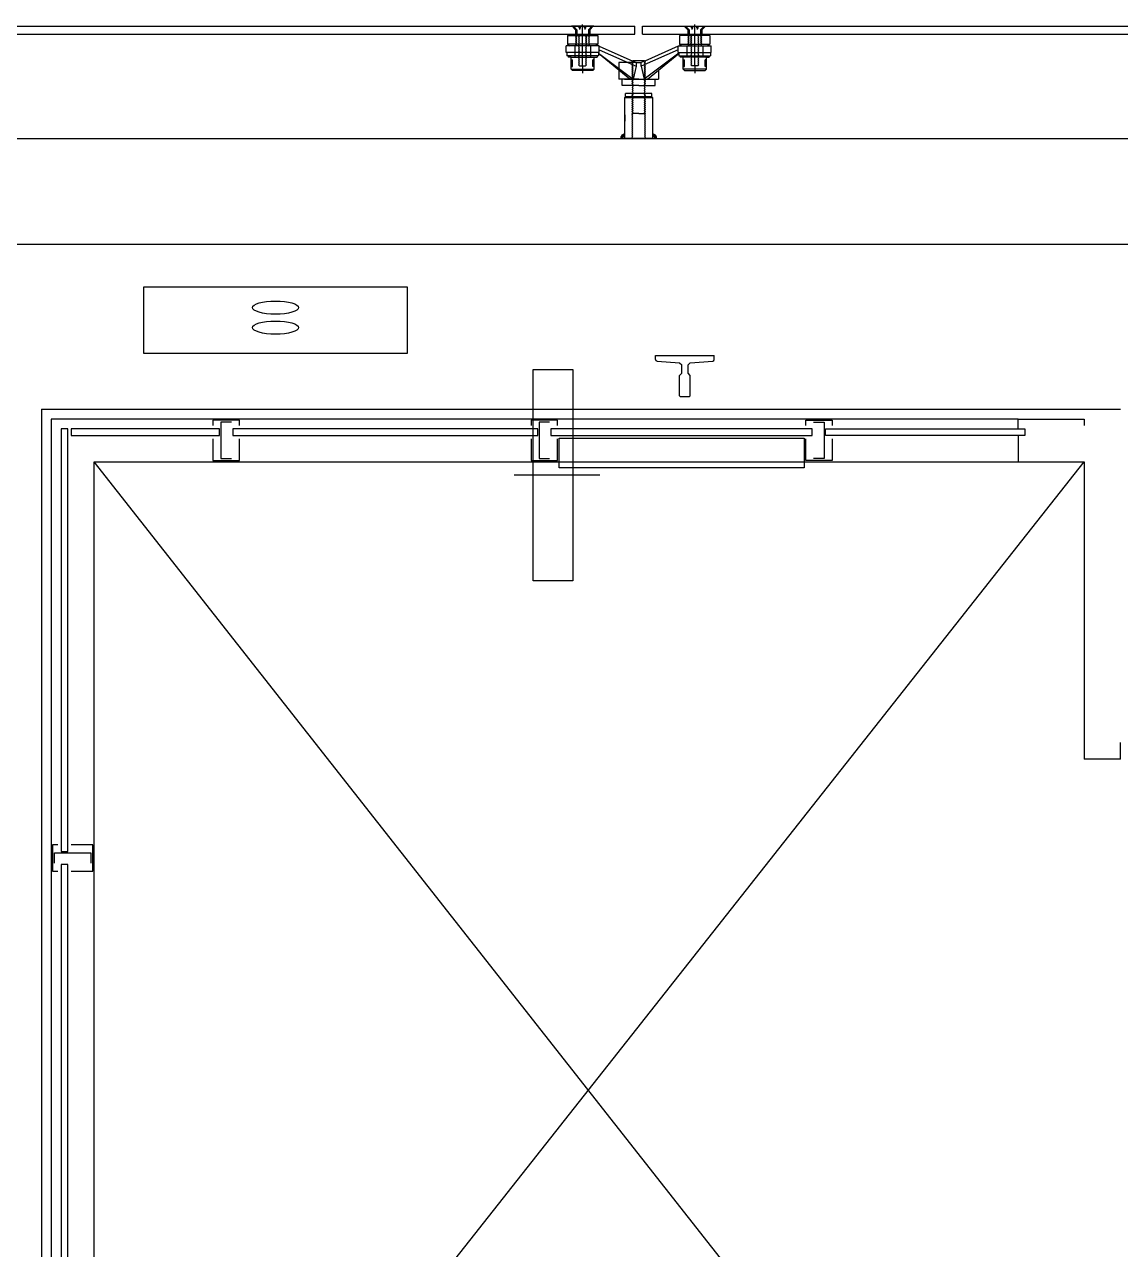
# Model space of a CAD drawing. Header units: millimetres. Extents: x -7616 to 421613, y 91067 to 341353.
# Drawn here: x 152521 to 154182, y 218365 to 220221 of the extents above; entities that cross this region are included whole.
import ezdxf

# ---------------------------------------------------------------- set-up
doc = ezdxf.new("R2010")
doc.units = ezdxf.units.MM
doc.header["$LTSCALE"] = 500
doc.header["$MEASUREMENT"] = 0
for name, pattern in [('CENTER', [65, 60, -2, 1, -2]), ('CENTER1', [8, 6, -1, 0, -1]), ('DASH_2', [34, 30, -1.5, 1, -1.5]), ('HIDDEN', [2, 1, -1])]:
    doc.linetypes.add(name, pattern=pattern)
doc.layers.add('e-plan', color=9, linetype='CONTINUOUS')

msp = doc.modelspace()

# ---------------------------------------------------------------- linework, layer by layer
at = {"layer": 'e-plan'}
for p, q in [((152030.9, 220218.2), (153445.9, 220218.2)), ((153445.9, 220206.2), (153445.9, 220218.2)), ((153457.9, 220218.2), (154896.9, 220218.2)), ((153457.9, 220206.2), (153457.9, 220218.2)), ((152030.9, 220206.2), (153445.9, 220206.2)), ((153457.9, 220206.2), (154896.9, 220206.2)), ((152316.9, 220048.2), (154586.9, 220048.2)), ((153472.9, 220048.2), (153430.9, 220048.2)), ((152316.9, 219888.2), (154586.9, 219888.2)), ((153477.4, 219713.5), (153477.4, 219719.2)), ((153477.4, 219719.2), (153566.4, 219719.2)), ((153479.8, 219711), (153513.9, 219708.4)), ((153529.9, 219708.4), (153564.1, 219711)), ((153566.4, 219713.5), (153566.4, 219719.2)), ((153513.9, 219708.4), (153517.2, 219705.1)), ((153513.9, 219689.2), (153517.2, 219692.4)), ((153517.2, 219692.4), (153517.2, 219705.1)), ((153529.9, 219708.4), (153526.7, 219705.1)), ((153526.7, 219692.4), (153526.7, 219705.1)), ((153529.9, 219689.2), (153526.7, 219692.4)), ((153513.9, 219658.2), (153513.9, 219689.2)), ((153529.9, 219658.2), (153529.9, 219689.2)), ((153514.9, 219657.2), (153513.9, 219658.2)), ((153514.9, 219657.2), (153528.9, 219657.2)), ((153528.9, 219657.2), (153529.9, 219658.2)), ((154026.9, 219598.2), (154026.9, 219558.2)), ((152626.9, 217658.2), (152626.9, 219558.2)), ((152626.9, 219558.2), (154126.9, 219558.2)), ((154126.9, 219558.2), (154126.9, 219108.2)), ((154181.9, 219108), (154181.9, 219133)), ((154181.9, 219108.2), (154126.9, 219108.2))]:
    msp.add_line(p, q, dxfattribs=at)
at = {"layer": 'e-plan', "linetype": 'Continuous'}
for p, q in [((153383.8, 220218.2), (153350.1, 220218.2)), ((153356.2, 220212.9), (153350.9, 220218.2)), ((153356.2, 220212.9), (153356.2, 220206.2)), ((153358.2, 220212.9), (153358.2, 220206.2)), ((153363.6, 220215.2), (153362.2, 220215.2)), ((153371.6, 220215.2), (153370.2, 220215.2)), ((153375.7, 220212.9), (153375.7, 220206.2)), ((153377.7, 220212.9), (153382.9, 220218.2)), ((153377.7, 220212.9), (153377.7, 220206.2)), ((153520.1, 220218.2), (153553.8, 220218.2)), ((153526.2, 220212.9), (153520.9, 220218.2)), ((153526.2, 220212.9), (153526.2, 220206.2)), ((153528.2, 220212.9), (153528.2, 220206.2)), ((153532.2, 220215.2), (153533.6, 220215.2)), ((153540.2, 220215.2), (153541.6, 220215.2)), ((153545.7, 220212.9), (153545.7, 220206.2)), ((153547.7, 220212.9), (153552.9, 220218.2)), ((153547.7, 220212.9), (153547.7, 220206.2)), ((153343.9, 220204.2), (153343.9, 220191.2)), ((153343.9, 220204.2), (153356.9, 220204.2)), ((153345.4, 220204.2), (153345.4, 220206.2)), ((153357.2, 220204.2), (153361.1, 220204.2)), ((153361.4, 220204.2), (153372.4, 220204.2)), ((153372.7, 220204.2), (153376.7, 220204.2)), ((153377, 220204.2), (153388.4, 220204.2)), ((153388.4, 220204.2), (153388.4, 220206.2)), ((153388.4, 220204.2), (153389.9, 220204.2)), ((153389.9, 220204.2), (153389.9, 220191.2)), ((153515.4, 220204.2), (153513.9, 220204.2)), ((153513.9, 220204.2), (153513.9, 220191.2)), ((153515.4, 220204.2), (153515.4, 220206.2)), ((153526.9, 220204.2), (153515.4, 220204.2)), ((153531.1, 220204.2), (153527.2, 220204.2)), ((153542.4, 220204.2), (153531.4, 220204.2)), ((153546.7, 220204.2), (153542.7, 220204.2)), ((153559.9, 220204.2), (153547, 220204.2)), ((153558.4, 220204.2), (153558.4, 220206.2)), ((153559.9, 220204.2), (153559.9, 220191.2)), ((153357.9, 220188.2), (153341.9, 220188.2)), ((153341.9, 220178.2), (153341.9, 220188.2)), ((153391.9, 220178.2), (153341.9, 220178.2)), ((153342.9, 220178.2), (153342.9, 220173.2)), ((153358.2, 220191.2), (153343.9, 220191.2)), ((153389.9, 220191.2), (153358.2, 220191.2)), ((153371.4, 220188.2), (153358.2, 220188.2)), ((153375.7, 220188.2), (153371.7, 220188.2)), ((153391.9, 220188.2), (153376, 220188.2)), ((153390.9, 220178.2), (153390.9, 220173.2)), ((153390.9, 220177.1), (153443.7, 220138.2)), ((153438.6, 220138.2), (153390.9, 220177)), ((153391.9, 220178.2), (153391.9, 220188.2)), ((153391.9, 220187.9), (153442.9, 220165.4)), ((153391.9, 220182.5), (153448, 220157.7)), ((153511.9, 220182.5), (153455.9, 220157.7)), ((153512.9, 220177.1), (153460.2, 220138.2)), ((153511.9, 220187.9), (153461, 220165.4)), ((153465.2, 220138.2), (153512.9, 220177)), ((153511.9, 220188.2), (153527.9, 220188.2)), ((153511.9, 220178.2), (153511.9, 220188.2)), ((153511.9, 220178.2), (153561.9, 220178.2)), ((153512.9, 220178.2), (153512.9, 220173.2)), ((153513.9, 220191.2), (153545.7, 220191.2)), ((153528.2, 220188.2), (153532.1, 220188.2)), ((153532.4, 220188.2), (153545.7, 220188.2)), ((153545.7, 220191.2), (153559.9, 220191.2)), ((153546, 220188.2), (153561.9, 220188.2)), ((153560.9, 220178.2), (153560.9, 220173.2)), ((153561.9, 220178.2), (153561.9, 220188.2)), ((153390.9, 220173.2), (153342.9, 220173.2)), ((153344.9, 220173.2), (153344.9, 220171.2)), ((153349.4, 220153.2), (153349.4, 220171.2)), ((153351.4, 220157.2), (153351.4, 220167.2)), ((153382.4, 220157.2), (153382.4, 220167.2)), ((153384.4, 220153.2), (153384.4, 220171.2)), ((153388.9, 220173.2), (153388.9, 220171.2)), ((153448, 220163.2), (153421.9, 220163.2)), ((153421.9, 220163.2), (153421.9, 220138.2)), ((153443.1, 220165.3), (153448, 220163.2)), ((153460.6, 220165.8), (153443.2, 220165.8)), ((153448, 220157.7), (153443.7, 220138.2)), ((153448, 220163.2), (153455.9, 220163.2)), ((153448, 220163.2), (153448, 220157.7)), ((153460.8, 220165.3), (153455.9, 220163.2)), ((153455.9, 220157.7), (153455.9, 220163.2)), ((153455.9, 220157.7), (153460.2, 220138.2)), ((153512.9, 220173.2), (153560.9, 220173.2)), ((153514.9, 220173.2), (153514.9, 220171.2)), ((153519.4, 220153.2), (153519.4, 220171.2)), ((153521.4, 220157.2), (153521.4, 220167.2)), ((153552.4, 220157.2), (153552.4, 220167.2)), ((153554.4, 220153.2), (153554.4, 220171.2)), ((153558.9, 220173.2), (153558.9, 220171.2)), ((153351.4, 220151.2), (153349.4, 220153.2)), ((153382.4, 220151.2), (153351.4, 220151.2)), ((153384.4, 220153.2), (153382.4, 220151.2)), ((153451.9, 220138.2), (153421.9, 220138.2)), ((153430.4, 220138.2), (153451.9, 220138.2)), ((153451.9, 220138.2), (153481.9, 220138.2)), ((153451.9, 220138.2), (153473.4, 220138.2)), ((153481.9, 220151.7), (153481.9, 220138.2)), ((153519.4, 220153.2), (153521.4, 220151.2)), ((153521.4, 220151.2), (153552.4, 220151.2)), ((153552.4, 220151.2), (153554.4, 220153.2)), ((153441.6, 220128.2), (153426.9, 220128.2)), ((153451.9, 220128.2), (153441.9, 220128.2)), ((153451.9, 220128.2), (153461.9, 220128.2)), ((153462.2, 220128.2), (153476.9, 220128.2)), ((153431.9, 220111), (153430.9, 220110)), ((153430.9, 220048.2), (153430.9, 220110)), ((153430.9, 220110), (153472.9, 220110)), ((153431.9, 220111), (153431.9, 220116)), ((153441.8, 220116), (153431.9, 220116)), ((153471.9, 220111), (153431.9, 220111)), ((153461.8, 220116), (153442, 220116)), ((153471.9, 220116), (153462.1, 220116)), ((153471.9, 220111), (153471.9, 220116)), ((153472.9, 220110), (153471.9, 220111)), ((153472.9, 220110), (153472.9, 220048.2)), ((153430.9, 220084), (153430.9, 220074.1)), ((152546.9, 219638.2), (152546.9, 217578.2)), ((152546.9, 219638.2), (154181.9, 219638.2)), ((152561.9, 219623.2), (152561.9, 217593.2)), ((154026.9, 219623.2), (152561.9, 219623.2))]:
    msp.add_line(p, q, dxfattribs=at)
at = {"layer": 'e-plan', "linetype": 'CENTER1'}
for p, q in [((153352.9, 220218.2), (153358.2, 220212.9)), ((153361.9, 220215.5), (153361.9, 220218.2)), ((153362.9, 220213.2), (153362.9, 220218.2)), ((153363.9, 220215.5), (153363.9, 220218.2)), ((153366.9, 220158.2), (153366.9, 220220.8)), ((153369.9, 220215.5), (153369.9, 220218.2)), ((153370.9, 220213.2), (153370.9, 220218.2)), ((153371.9, 220215.5), (153371.9, 220218.2)), ((153380.9, 220218.2), (153375.7, 220212.9)), ((153522.9, 220218.2), (153528.2, 220212.9)), ((153531.9, 220215.5), (153531.9, 220218.2)), ((153532.9, 220213.2), (153532.9, 220218.2)), ((153533.9, 220215.5), (153533.9, 220218.2)), ((153536.9, 220158.2), (153536.9, 220220.8)), ((153539.9, 220215.5), (153539.9, 220218.2)), ((153540.9, 220213.2), (153540.9, 220218.2)), ((153541.9, 220215.5), (153541.9, 220218.2)), ((153550.9, 220218.2), (153545.7, 220212.9)), ((153356.4, 220201.7), (153357.9, 220203.2)), ((153357.9, 220200.2), (153356.4, 220201.7)), ((153356.4, 220198.7), (153357.9, 220200.2)), ((153357.9, 220197.2), (153356.4, 220198.7)), ((153356.4, 220195.7), (153357.9, 220197.2)), ((153357.9, 220194.2), (153356.4, 220195.7)), ((153356.4, 220192.7), (153357.9, 220194.2)), ((153357.9, 220191.2), (153356.4, 220192.7)), ((153356.7, 220204.7), (153358.2, 220206.2)), ((153358.2, 220203.2), (153356.7, 220204.7)), ((153356.7, 220201.7), (153358.2, 220203.2)), ((153358.2, 220200.2), (153356.7, 220201.7)), ((153356.7, 220198.7), (153358.2, 220200.2)), ((153358.2, 220197.2), (153356.7, 220198.7)), ((153356.7, 220195.7), (153358.2, 220197.2)), ((153358.2, 220194.2), (153356.7, 220195.7)), ((153356.7, 220192.7), (153358.2, 220194.2)), ((153358.2, 220191.2), (153356.7, 220192.7)), ((153357.9, 220203.2), (153356.9, 220204.2)), ((153360.6, 220201.7), (153362.1, 220203.2)), ((153362.1, 220200.2), (153360.6, 220201.7)), ((153360.6, 220198.7), (153362.1, 220200.2)), ((153362.1, 220197.2), (153360.6, 220198.7)), ((153360.6, 220195.7), (153362.1, 220197.2)), ((153362.1, 220194.2), (153360.6, 220195.7)), ((153360.6, 220192.7), (153362.1, 220194.2)), ((153362.1, 220191.2), (153360.6, 220192.7)), ((153360.9, 220201.7), (153362.4, 220203.2)), ((153362.4, 220200.2), (153360.9, 220201.7)), ((153360.9, 220198.7), (153362.4, 220200.2)), ((153362.4, 220197.2), (153360.9, 220198.7)), ((153360.9, 220195.7), (153362.4, 220197.2)), ((153362.4, 220194.2), (153360.9, 220195.7)), ((153360.9, 220192.7), (153362.4, 220194.2)), ((153362.4, 220191.2), (153360.9, 220192.7)), ((153362.1, 220203.2), (153361.1, 220204.2)), ((153362.4, 220203.2), (153361.4, 220204.2)), ((153371.4, 220203.2), (153372.4, 220204.2)), ((153372.9, 220201.7), (153371.4, 220203.2)), ((153371.4, 220200.2), (153372.9, 220201.7)), ((153372.9, 220198.7), (153371.4, 220200.2)), ((153371.4, 220197.2), (153372.9, 220198.7)), ((153372.9, 220195.7), (153371.4, 220197.2)), ((153371.4, 220194.2), (153372.9, 220195.7)), ((153372.9, 220192.7), (153371.4, 220194.2)), ((153371.4, 220191.2), (153372.9, 220192.7)), ((153371.7, 220203.2), (153372.7, 220204.2)), ((153373.2, 220201.7), (153371.7, 220203.2)), ((153371.7, 220200.2), (153373.2, 220201.7)), ((153373.2, 220198.7), (153371.7, 220200.2)), ((153371.7, 220197.2), (153373.2, 220198.7)), ((153373.2, 220195.7), (153371.7, 220197.2)), ((153371.7, 220194.2), (153373.2, 220195.7)), ((153373.2, 220192.7), (153371.7, 220194.2)), ((153371.7, 220191.2), (153373.2, 220192.7)), ((153377.2, 220204.7), (153375.7, 220206.2)), ((153375.7, 220203.2), (153377.2, 220204.7)), ((153377.2, 220201.7), (153375.7, 220203.2)), ((153375.7, 220200.2), (153377.2, 220201.7)), ((153377.2, 220198.7), (153375.7, 220200.2)), ((153375.7, 220197.2), (153377.2, 220198.7)), ((153377.2, 220195.7), (153375.7, 220197.2)), ((153375.7, 220194.2), (153377.2, 220195.7)), ((153377.2, 220192.7), (153375.7, 220194.2)), ((153375.7, 220191.2), (153377.2, 220192.7)), ((153376, 220203.2), (153377, 220204.2)), ((153377.5, 220201.7), (153376, 220203.2)), ((153376, 220200.2), (153377.5, 220201.7)), ((153377.5, 220198.7), (153376, 220200.2)), ((153376, 220197.2), (153377.5, 220198.7)), ((153377.5, 220195.7), (153376, 220197.2)), ((153376, 220194.2), (153377.5, 220195.7)), ((153377.5, 220192.7), (153376, 220194.2)), ((153376, 220191.2), (153377.5, 220192.7)), ((153526.4, 220201.7), (153527.9, 220203.2)), ((153527.9, 220200.2), (153526.4, 220201.7)), ((153526.4, 220198.7), (153527.9, 220200.2)), ((153527.9, 220197.2), (153526.4, 220198.7)), ((153526.4, 220195.7), (153527.9, 220197.2)), ((153527.9, 220194.2), (153526.4, 220195.7)), ((153526.4, 220192.7), (153527.9, 220194.2)), ((153527.9, 220191.2), (153526.4, 220192.7)), ((153526.7, 220204.7), (153528.2, 220206.2)), ((153528.2, 220203.2), (153526.7, 220204.7)), ((153526.7, 220201.7), (153528.2, 220203.2)), ((153528.2, 220200.2), (153526.7, 220201.7)), ((153526.7, 220198.7), (153528.2, 220200.2)), ((153528.2, 220197.2), (153526.7, 220198.7)), ((153526.7, 220195.7), (153528.2, 220197.2)), ((153528.2, 220194.2), (153526.7, 220195.7)), ((153526.7, 220192.7), (153528.2, 220194.2)), ((153528.2, 220191.2), (153526.7, 220192.7)), ((153527.9, 220203.2), (153526.9, 220204.2)), ((153530.6, 220201.7), (153532.1, 220203.2)), ((153532.1, 220200.2), (153530.6, 220201.7)), ((153530.6, 220198.7), (153532.1, 220200.2)), ((153532.1, 220197.2), (153530.6, 220198.7)), ((153530.6, 220195.7), (153532.1, 220197.2)), ((153532.1, 220194.2), (153530.6, 220195.7)), ((153530.6, 220192.7), (153532.1, 220194.2)), ((153532.1, 220191.2), (153530.6, 220192.7)), ((153530.9, 220201.7), (153532.4, 220203.2)), ((153532.4, 220200.2), (153530.9, 220201.7)), ((153530.9, 220198.7), (153532.4, 220200.2)), ((153532.4, 220197.2), (153530.9, 220198.7)), ((153530.9, 220195.7), (153532.4, 220197.2)), ((153532.4, 220194.2), (153530.9, 220195.7)), ((153530.9, 220192.7), (153532.4, 220194.2)), ((153532.4, 220191.2), (153530.9, 220192.7)), ((153532.1, 220203.2), (153531.1, 220204.2)), ((153532.4, 220203.2), (153531.4, 220204.2)), ((153541.4, 220203.2), (153542.4, 220204.2)), ((153542.9, 220201.7), (153541.4, 220203.2)), ((153541.4, 220200.2), (153542.9, 220201.7)), ((153542.9, 220198.7), (153541.4, 220200.2)), ((153541.4, 220197.2), (153542.9, 220198.7)), ((153542.9, 220195.7), (153541.4, 220197.2)), ((153541.4, 220194.2), (153542.9, 220195.7)), ((153542.9, 220192.7), (153541.4, 220194.2)), ((153541.4, 220191.2), (153542.9, 220192.7)), ((153541.7, 220203.2), (153542.7, 220204.2)), ((153543.2, 220201.7), (153541.7, 220203.2)), ((153541.7, 220200.2), (153543.2, 220201.7)), ((153543.2, 220198.7), (153541.7, 220200.2)), ((153541.7, 220197.2), (153543.2, 220198.7)), ((153543.2, 220195.7), (153541.7, 220197.2)), ((153541.7, 220194.2), (153543.2, 220195.7)), ((153543.2, 220192.7), (153541.7, 220194.2)), ((153541.7, 220191.2), (153543.2, 220192.7)), ((153547.2, 220204.7), (153545.7, 220206.2)), ((153545.7, 220203.2), (153547.2, 220204.7)), ((153547.2, 220201.7), (153545.7, 220203.2)), ((153545.7, 220200.2), (153547.2, 220201.7)), ((153547.2, 220198.7), (153545.7, 220200.2)), ((153545.7, 220197.2), (153547.2, 220198.7)), ((153547.2, 220195.7), (153545.7, 220197.2)), ((153545.7, 220194.2), (153547.2, 220195.7)), ((153547.2, 220192.7), (153545.7, 220194.2)), ((153545.7, 220191.2), (153547.2, 220192.7)), ((153546, 220203.2), (153547, 220204.2)), ((153547.5, 220201.7), (153546, 220203.2)), ((153546, 220200.2), (153547.5, 220201.7)), ((153547.5, 220198.7), (153546, 220200.2)), ((153546, 220197.2), (153547.5, 220198.7)), ((153547.5, 220195.7), (153546, 220197.2)), ((153546, 220194.2), (153547.5, 220195.7)), ((153547.5, 220192.7), (153546, 220194.2)), ((153546, 220191.2), (153547.5, 220192.7)), ((153343.9, 220191.2), (153346.9, 220188.2)), ((153356.4, 220189.7), (153357.9, 220191.2)), ((153357.9, 220188.2), (153356.4, 220189.7)), ((153356.7, 220189.7), (153358.2, 220191.2)), ((153358.2, 220188.2), (153356.7, 220189.7)), ((153360.6, 220189.7), (153362.1, 220191.2)), ((153362.1, 220188.2), (153360.6, 220189.7)), ((153360.9, 220189.7), (153362.4, 220191.2)), ((153362.4, 220188.2), (153360.9, 220189.7)), ((153360.9, 220186.7), (153362.4, 220188.2)), ((153362.4, 220185.2), (153360.9, 220186.7)), ((153360.9, 220183.7), (153362.4, 220185.2)), ((153362.4, 220182.2), (153360.9, 220183.7)), ((153360.9, 220180.7), (153362.4, 220182.2)), ((153362.4, 220179.2), (153360.9, 220180.7)), ((153360.9, 220177.7), (153362.4, 220179.2)), ((153362.4, 220176.2), (153360.9, 220177.7)), ((153360.9, 220174.7), (153362.4, 220176.2)), ((153362.4, 220173.2), (153360.9, 220174.7)), ((153372.9, 220189.7), (153371.4, 220191.2)), ((153371.4, 220188.2), (153372.9, 220189.7)), ((153372.9, 220186.7), (153371.4, 220188.2)), ((153371.4, 220185.2), (153372.9, 220186.7)), ((153372.9, 220183.7), (153371.4, 220185.2)), ((153371.4, 220182.2), (153372.9, 220183.7)), ((153372.9, 220180.7), (153371.4, 220182.2)), ((153371.4, 220179.2), (153372.9, 220180.7)), ((153372.9, 220177.7), (153371.4, 220179.2)), ((153371.4, 220176.2), (153372.9, 220177.7)), ((153372.9, 220174.7), (153371.4, 220176.2)), ((153371.4, 220173.2), (153372.9, 220174.7)), ((153373.2, 220189.7), (153371.7, 220191.2)), ((153371.7, 220188.2), (153373.2, 220189.7)), ((153377.2, 220189.7), (153375.7, 220191.2)), ((153375.7, 220188.2), (153377.2, 220189.7)), ((153377.5, 220189.7), (153376, 220191.2)), ((153376, 220188.2), (153377.5, 220189.7)), ((153389.9, 220191.2), (153386.9, 220188.2)), ((153513.9, 220191.2), (153516.9, 220188.2)), ((153526.4, 220189.7), (153527.9, 220191.2)), ((153527.9, 220188.2), (153526.4, 220189.7)), ((153526.7, 220189.7), (153528.2, 220191.2)), ((153528.2, 220188.2), (153526.7, 220189.7)), ((153530.6, 220189.7), (153532.1, 220191.2)), ((153532.1, 220188.2), (153530.6, 220189.7)), ((153530.9, 220189.7), (153532.4, 220191.2)), ((153532.4, 220188.2), (153530.9, 220189.7)), ((153530.9, 220186.7), (153532.4, 220188.2)), ((153532.4, 220185.2), (153530.9, 220186.7)), ((153530.9, 220183.7), (153532.4, 220185.2)), ((153532.4, 220182.2), (153530.9, 220183.7)), ((153530.9, 220180.7), (153532.4, 220182.2)), ((153532.4, 220179.2), (153530.9, 220180.7)), ((153530.9, 220177.7), (153532.4, 220179.2)), ((153532.4, 220176.2), (153530.9, 220177.7)), ((153530.9, 220174.7), (153532.4, 220176.2)), ((153532.4, 220173.2), (153530.9, 220174.7)), ((153542.9, 220189.7), (153541.4, 220191.2)), ((153541.4, 220188.2), (153542.9, 220189.7)), ((153542.9, 220186.7), (153541.4, 220188.2)), ((153541.4, 220185.2), (153542.9, 220186.7)), ((153542.9, 220183.7), (153541.4, 220185.2)), ((153541.4, 220182.2), (153542.9, 220183.7)), ((153542.9, 220180.7), (153541.4, 220182.2)), ((153541.4, 220179.2), (153542.9, 220180.7)), ((153542.9, 220177.7), (153541.4, 220179.2)), ((153541.4, 220176.2), (153542.9, 220177.7)), ((153542.9, 220174.7), (153541.4, 220176.2)), ((153541.4, 220173.2), (153542.9, 220174.7)), ((153543.2, 220189.7), (153541.7, 220191.2)), ((153541.7, 220188.2), (153543.2, 220189.7)), ((153547.2, 220189.7), (153545.7, 220191.2)), ((153545.7, 220188.2), (153547.2, 220189.7)), ((153547.5, 220189.7), (153546, 220191.2)), ((153546, 220188.2), (153547.5, 220189.7)), ((153559.9, 220191.2), (153556.9, 220188.2)), ((153349.4, 220171.2), (153344.9, 220171.2)), ((153349.4, 220171.2), (153387.1, 220171.2)), ((153349.4, 220167.2), (153351.4, 220167.2)), ((153349.4, 220157.2), (153351.4, 220157.2)), ((153360.9, 220171.7), (153362.4, 220173.2)), ((153362.4, 220170.2), (153360.9, 220171.7)), ((153360.9, 220168.7), (153362.4, 220170.2)), ((153362.4, 220167.2), (153360.9, 220168.7)), ((153360.9, 220165.7), (153362.4, 220167.2)), ((153362.4, 220164.2), (153360.9, 220165.7)), ((153360.9, 220162.7), (153362.4, 220164.2)), ((153362.4, 220161.2), (153360.9, 220162.7)), ((153360.9, 220159.7), (153362.4, 220161.2)), ((153362.4, 220158.2), (153360.9, 220159.7)), ((153362.4, 220158.2), (153371.4, 220158.2)), ((153366.9, 220158.2), (153366.9, 220147.1)), ((153372.9, 220171.7), (153371.4, 220173.2)), ((153371.4, 220170.2), (153372.9, 220171.7)), ((153372.9, 220168.7), (153371.4, 220170.2)), ((153371.4, 220167.2), (153372.9, 220168.7)), ((153372.9, 220165.7), (153371.4, 220167.2)), ((153371.4, 220164.2), (153372.9, 220165.7)), ((153372.9, 220162.7), (153371.4, 220164.2)), ((153371.4, 220161.2), (153372.9, 220162.7)), ((153372.9, 220159.7), (153371.4, 220161.2)), ((153371.4, 220158.2), (153372.9, 220159.7)), ((153384.4, 220167.2), (153382.4, 220167.2)), ((153384.4, 220157.2), (153382.4, 220157.2)), ((153387.1, 220171.2), (153388.9, 220171.2)), ((153441.6, 220164.2), (153442.9, 220165.4)), ((153443.1, 220162.7), (153441.6, 220164.2)), ((153441.6, 220161.2), (153443.1, 220162.7)), ((153443.1, 220159.7), (153441.6, 220161.2)), ((153441.6, 220158.2), (153443.1, 220159.7)), ((153443.1, 220156.7), (153441.6, 220158.2)), ((153441.6, 220155.2), (153443.1, 220156.7)), ((153443.1, 220153.7), (153441.6, 220155.2)), ((153441.9, 220164.2), (153443.4, 220165.7)), ((153443.4, 220162.7), (153441.9, 220164.2)), ((153441.9, 220161.2), (153443.4, 220162.7)), ((153443.4, 220159.7), (153441.9, 220161.2)), ((153441.9, 220158.2), (153443.4, 220159.7)), ((153443.4, 220156.7), (153441.9, 220158.2)), ((153441.9, 220155.2), (153443.4, 220156.7)), ((153443.4, 220153.7), (153441.9, 220155.2)), ((153443.4, 220165.7), (153443.2, 220165.8)), ((153460.4, 220165.7), (153460.6, 220165.8)), ((153461.9, 220164.2), (153460.4, 220165.7)), ((153460.4, 220162.7), (153461.9, 220164.2)), ((153461.9, 220161.2), (153460.4, 220162.7)), ((153460.4, 220159.7), (153461.9, 220161.2)), ((153461.9, 220158.2), (153460.4, 220159.7)), ((153460.4, 220156.7), (153461.9, 220158.2)), ((153461.9, 220155.2), (153460.4, 220156.7)), ((153460.4, 220153.7), (153461.9, 220155.2)), ((153460.7, 220162.7), (153462.2, 220164.2)), ((153462.2, 220161.2), (153460.7, 220162.7)), ((153460.7, 220159.7), (153462.2, 220161.2)), ((153462.2, 220158.2), (153460.7, 220159.7)), ((153460.7, 220156.7), (153462.2, 220158.2)), ((153462.2, 220155.2), (153460.7, 220156.7)), ((153460.7, 220153.7), (153462.2, 220155.2)), ((153462.2, 220164.2), (153461, 220165.4)), ((153516.8, 220171.2), (153514.9, 220171.2)), ((153554.4, 220171.2), (153516.8, 220171.2)), ((153519.4, 220167.2), (153521.4, 220167.2)), ((153519.4, 220157.2), (153521.4, 220157.2)), ((153530.9, 220171.7), (153532.4, 220173.2)), ((153532.4, 220170.2), (153530.9, 220171.7)), ((153530.9, 220168.7), (153532.4, 220170.2)), ((153532.4, 220167.2), (153530.9, 220168.7)), ((153530.9, 220165.7), (153532.4, 220167.2)), ((153532.4, 220164.2), (153530.9, 220165.7)), ((153530.9, 220162.7), (153532.4, 220164.2)), ((153532.4, 220161.2), (153530.9, 220162.7)), ((153530.9, 220159.7), (153532.4, 220161.2)), ((153532.4, 220158.2), (153530.9, 220159.7)), ((153541.4, 220158.2), (153532.4, 220158.2)), ((153536.9, 220158.2), (153536.9, 220147.1)), ((153542.9, 220171.7), (153541.4, 220173.2)), ((153541.4, 220170.2), (153542.9, 220171.7)), ((153542.9, 220168.7), (153541.4, 220170.2)), ((153541.4, 220167.2), (153542.9, 220168.7)), ((153542.9, 220165.7), (153541.4, 220167.2)), ((153541.4, 220164.2), (153542.9, 220165.7)), ((153542.9, 220162.7), (153541.4, 220164.2)), ((153541.4, 220161.2), (153542.9, 220162.7)), ((153542.9, 220159.7), (153541.4, 220161.2)), ((153541.4, 220158.2), (153542.9, 220159.7)), ((153554.4, 220167.2), (153552.4, 220167.2)), ((153554.4, 220157.2), (153552.4, 220157.2)), ((153554.4, 220171.2), (153558.9, 220171.2)), ((153349.4, 220153.2), (153384.4, 220153.2)), ((153441.6, 220152.2), (153443.1, 220153.7)), ((153443.1, 220150.7), (153441.6, 220152.2)), ((153441.6, 220149.2), (153443.1, 220150.7)), ((153443.1, 220147.7), (153441.6, 220149.2)), ((153441.6, 220146.2), (153443.1, 220147.7)), ((153443.1, 220144.7), (153441.6, 220146.2)), ((153441.6, 220143.2), (153443.1, 220144.7)), ((153443.1, 220141.7), (153441.6, 220143.2)), ((153441.6, 220140.2), (153443.1, 220141.7)), ((153443.1, 220138.7), (153441.6, 220140.2)), ((153441.6, 220137.2), (153443.1, 220138.7)), ((153443.1, 220135.7), (153441.6, 220137.2)), ((153441.9, 220152.2), (153443.4, 220153.7)), ((153443.4, 220150.7), (153441.9, 220152.2)), ((153441.9, 220149.2), (153443.4, 220150.7)), ((153443.4, 220147.7), (153441.9, 220149.2)), ((153441.9, 220146.2), (153443.4, 220147.7)), ((153443.4, 220144.7), (153441.9, 220146.2)), ((153441.9, 220143.2), (153443.4, 220144.7)), ((153443.4, 220141.7), (153441.9, 220143.2)), ((153441.9, 220140.2), (153443.4, 220141.7)), ((153443.4, 220138.7), (153441.9, 220140.2)), ((153441.9, 220137.2), (153443.4, 220138.7)), ((153443.4, 220135.7), (153441.9, 220137.2)), ((153443.1, 220141.7), (153442.1, 220142.7)), ((153461.9, 220152.2), (153460.4, 220153.7)), ((153460.4, 220150.7), (153461.9, 220152.2)), ((153461.9, 220149.2), (153460.4, 220150.7)), ((153460.4, 220147.7), (153461.9, 220149.2)), ((153461.9, 220146.2), (153460.4, 220147.7)), ((153460.4, 220144.7), (153461.9, 220146.2)), ((153461.9, 220143.2), (153460.4, 220144.7)), ((153460.4, 220141.7), (153461.9, 220143.2)), ((153461.9, 220140.2), (153460.4, 220141.7)), ((153460.4, 220138.7), (153461.9, 220140.2)), ((153461.9, 220137.2), (153460.4, 220138.7)), ((153460.4, 220135.7), (153461.9, 220137.2)), ((153462.2, 220152.2), (153460.7, 220153.7)), ((153460.7, 220150.7), (153462.2, 220152.2)), ((153462.2, 220149.2), (153460.7, 220150.7)), ((153460.7, 220147.7), (153462.2, 220149.2)), ((153462.2, 220146.2), (153460.7, 220147.7)), ((153460.7, 220144.7), (153462.2, 220146.2)), ((153462.2, 220143.2), (153460.7, 220144.7)), ((153460.7, 220141.7), (153462.2, 220143.2)), ((153460.7, 220141.7), (153461.7, 220142.7)), ((153462.2, 220140.2), (153460.7, 220141.7)), ((153460.7, 220138.7), (153462.2, 220140.2)), ((153462.2, 220137.2), (153460.7, 220138.7)), ((153460.7, 220135.7), (153462.2, 220137.2)), ((153554.4, 220153.2), (153519.4, 220153.2)), ((153441.6, 220134.2), (153443.1, 220135.7)), ((153443.1, 220132.7), (153441.6, 220134.2)), ((153441.6, 220131.2), (153443.1, 220132.7)), ((153443.1, 220129.7), (153441.6, 220131.2)), ((153441.6, 220128.2), (153443.1, 220129.7)), ((153441.9, 220134.2), (153443.4, 220135.7)), ((153443.4, 220132.7), (153441.9, 220134.2)), ((153441.9, 220131.2), (153443.4, 220132.7)), ((153443.4, 220129.7), (153441.9, 220131.2)), ((153441.9, 220128.2), (153443.4, 220129.7)), ((153443.4, 220126.7), (153441.9, 220128.2)), ((153441.9, 220125.2), (153443.4, 220126.7)), ((153443.4, 220123.7), (153441.9, 220125.2)), ((153441.9, 220122.2), (153443.4, 220123.7)), ((153443.4, 220120.7), (153441.9, 220122.2)), ((153441.9, 220119.2), (153443.4, 220120.7)), ((153443.4, 220117.7), (153441.9, 220119.2)), ((153441.9, 220116.2), (153443.4, 220117.7)), ((153443.4, 220129.7), (153442.4, 220130.7)), ((153461.9, 220134.2), (153460.4, 220135.7)), ((153460.4, 220132.7), (153461.9, 220134.2)), ((153461.9, 220131.2), (153460.4, 220132.7)), ((153460.4, 220129.7), (153461.9, 220131.2)), ((153460.4, 220129.7), (153461.4, 220130.7)), ((153461.9, 220128.2), (153460.4, 220129.7)), ((153460.4, 220126.7), (153461.9, 220128.2)), ((153461.9, 220125.2), (153460.4, 220126.7)), ((153460.4, 220123.7), (153461.9, 220125.2)), ((153461.9, 220122.2), (153460.4, 220123.7)), ((153460.4, 220120.7), (153461.9, 220122.2)), ((153461.9, 220119.2), (153460.4, 220120.7)), ((153460.4, 220117.7), (153461.9, 220119.2)), ((153461.9, 220116.2), (153460.4, 220117.7)), ((153462.2, 220134.2), (153460.7, 220135.7)), ((153460.7, 220132.7), (153462.2, 220134.2)), ((153462.2, 220131.2), (153460.7, 220132.7)), ((153460.7, 220129.7), (153462.2, 220131.2)), ((153462.2, 220128.2), (153460.7, 220129.7)), ((153441.6, 220113.2), (153443.1, 220114.7)), ((153443.1, 220111.7), (153441.6, 220113.2)), ((153441.6, 220110.2), (153443.1, 220111.7)), ((153443.1, 220108.7), (153441.6, 220110.2)), ((153441.6, 220107.2), (153443.1, 220108.7)), ((153443.1, 220105.7), (153441.6, 220107.2)), ((153441.6, 220104.2), (153443.1, 220105.7)), ((153443.1, 220102.7), (153441.6, 220104.2)), ((153441.6, 220101.2), (153443.1, 220102.7)), ((153443.1, 220099.7), (153441.6, 220101.2)), ((153441.6, 220098.2), (153443.1, 220099.7)), ((153443.1, 220114.7), (153441.8, 220116)), ((153443.4, 220114.7), (153441.9, 220116.2)), ((153441.9, 220113.2), (153443.4, 220114.7)), ((153443.4, 220111.7), (153441.9, 220113.2)), ((153441.9, 220110.2), (153443.4, 220111.7)), ((153443.4, 220108.7), (153441.9, 220110.2)), ((153441.9, 220107.2), (153443.4, 220108.7)), ((153443.4, 220105.7), (153441.9, 220107.2)), ((153441.9, 220104.2), (153443.4, 220105.7)), ((153443.4, 220102.7), (153441.9, 220104.2)), ((153441.9, 220101.2), (153443.4, 220102.7)), ((153443.4, 220099.7), (153441.9, 220101.2)), ((153441.9, 220098.2), (153443.4, 220099.7)), ((153460.4, 220114.7), (153461.9, 220116.2)), ((153461.9, 220113.2), (153460.4, 220114.7)), ((153460.4, 220111.7), (153461.9, 220113.2)), ((153461.9, 220110.2), (153460.4, 220111.7)), ((153460.4, 220108.7), (153461.9, 220110.2)), ((153461.9, 220107.2), (153460.4, 220108.7)), ((153460.4, 220105.7), (153461.9, 220107.2)), ((153461.9, 220104.2), (153460.4, 220105.7)), ((153460.4, 220102.7), (153461.9, 220104.2)), ((153461.9, 220101.2), (153460.4, 220102.7)), ((153460.4, 220099.7), (153461.9, 220101.2)), ((153461.9, 220098.2), (153460.4, 220099.7)), ((153460.7, 220114.7), (153462.1, 220116)), ((153462.2, 220113.2), (153460.7, 220114.7)), ((153460.7, 220111.7), (153462.2, 220113.2)), ((153462.2, 220110.2), (153460.7, 220111.7)), ((153460.7, 220108.7), (153462.2, 220110.2)), ((153462.2, 220107.2), (153460.7, 220108.7)), ((153460.7, 220105.7), (153462.2, 220107.2)), ((153462.2, 220104.2), (153460.7, 220105.7)), ((153460.7, 220102.7), (153462.2, 220104.2)), ((153462.2, 220101.2), (153460.7, 220102.7)), ((153460.7, 220099.7), (153462.2, 220101.2)), ((153462.2, 220098.2), (153460.7, 220099.7)), ((153443.1, 220096.7), (153441.6, 220098.2)), ((153441.6, 220095.2), (153443.1, 220096.7)), ((153443.1, 220093.7), (153441.6, 220095.2)), ((153441.6, 220092.2), (153443.1, 220093.7)), ((153443.1, 220090.7), (153441.6, 220092.2)), ((153441.6, 220089.2), (153443.1, 220090.7)), ((153443.1, 220087.7), (153441.6, 220089.2)), ((153441.6, 220086.2), (153443.1, 220087.7)), ((153441.6, 220086.2), (153443.1, 220084.7)), ((153443.1, 220084.7), (153441.6, 220083.2)), ((153441.6, 220083.2), (153443.1, 220081.7)), ((153443.1, 220081.7), (153441.6, 220080.2)), ((153443.4, 220096.7), (153441.9, 220098.2)), ((153441.9, 220095.2), (153443.4, 220096.7)), ((153443.4, 220093.7), (153441.9, 220095.2)), ((153441.9, 220092.2), (153443.4, 220093.7)), ((153443.4, 220090.7), (153441.9, 220092.2)), ((153441.9, 220089.2), (153443.4, 220090.7)), ((153443.4, 220087.7), (153441.9, 220089.2)), ((153441.9, 220086.2), (153443.4, 220087.7)), ((153451.9, 220086.2), (153441.9, 220086.2)), ((153451.9, 220086.2), (153461.9, 220086.2)), ((153460.4, 220096.7), (153461.9, 220098.2)), ((153461.9, 220095.2), (153460.4, 220096.7)), ((153460.4, 220093.7), (153461.9, 220095.2)), ((153461.9, 220092.2), (153460.4, 220093.7)), ((153460.4, 220090.7), (153461.9, 220092.2)), ((153461.9, 220089.2), (153460.4, 220090.7)), ((153460.4, 220087.7), (153461.9, 220089.2)), ((153461.9, 220086.2), (153460.4, 220087.7)), ((153460.7, 220096.7), (153462.2, 220098.2)), ((153462.2, 220095.2), (153460.7, 220096.7)), ((153460.7, 220093.7), (153462.2, 220095.2)), ((153462.2, 220092.2), (153460.7, 220093.7)), ((153460.7, 220090.7), (153462.2, 220092.2)), ((153462.2, 220089.2), (153460.7, 220090.7)), ((153460.7, 220087.7), (153462.2, 220089.2)), ((153462.2, 220086.2), (153460.7, 220087.7)), ((153462.2, 220086.2), (153460.7, 220084.7)), ((153460.7, 220084.7), (153462.2, 220083.2)), ((153462.2, 220083.2), (153460.7, 220081.7)), ((153460.7, 220081.7), (153462.2, 220080.2)), ((153441.6, 220080.2), (153443.1, 220078.7)), ((153443.1, 220078.7), (153441.6, 220077.2)), ((153441.6, 220077.2), (153443.1, 220075.7)), ((153443.1, 220075.7), (153441.6, 220074.2)), ((153441.6, 220074.2), (153443.1, 220072.7)), ((153443.1, 220072.7), (153441.6, 220071.2)), ((153441.6, 220071.2), (153443.1, 220069.7)), ((153443.1, 220069.7), (153441.6, 220068.2)), ((153441.6, 220068.2), (153443.1, 220066.7)), ((153443.1, 220066.7), (153441.6, 220065.2)), ((153441.6, 220065.2), (153443.1, 220063.7)), ((153443.1, 220063.7), (153441.6, 220062.2)), ((153441.6, 220062.2), (153443.1, 220060.7)), ((153462.2, 220080.2), (153460.7, 220078.7)), ((153460.7, 220078.7), (153462.2, 220077.2)), ((153462.2, 220077.2), (153460.7, 220075.7)), ((153460.7, 220075.7), (153462.2, 220074.2)), ((153462.2, 220074.2), (153460.7, 220072.7)), ((153460.7, 220072.7), (153462.2, 220071.2)), ((153462.2, 220071.2), (153460.7, 220069.7)), ((153460.7, 220069.7), (153462.2, 220068.2)), ((153462.2, 220068.2), (153460.7, 220066.7)), ((153460.7, 220066.7), (153462.2, 220065.2)), ((153462.2, 220065.2), (153460.7, 220063.7)), ((153460.7, 220063.7), (153462.2, 220062.2)), ((153462.2, 220062.2), (153460.7, 220060.7)), ((153443.1, 220060.7), (153441.6, 220059.2)), ((153441.6, 220059.2), (153443.1, 220057.7)), ((153443.1, 220057.7), (153441.6, 220056.2)), ((153441.6, 220056.2), (153443.1, 220054.7)), ((153443.1, 220054.7), (153441.6, 220053.2)), ((153441.6, 220053.2), (153443.1, 220051.7)), ((153443.1, 220051.7), (153441.6, 220050.2)), ((153441.6, 220050.2), (153443.1, 220048.7)), ((153443.1, 220048.7), (153442.6, 220048.2)), ((153460.7, 220060.7), (153462.2, 220059.2)), ((153462.2, 220059.2), (153460.7, 220057.7)), ((153460.7, 220057.7), (153462.2, 220056.2)), ((153462.2, 220056.2), (153460.7, 220054.7)), ((153460.7, 220054.7), (153462.2, 220053.2)), ((153462.2, 220053.2), (153460.7, 220051.7)), ((153460.7, 220051.7), (153462.2, 220050.2)), ((153462.2, 220050.2), (153460.7, 220048.7)), ((153460.7, 220048.7), (153461.2, 220048.2))]:
    msp.add_line(p, q, dxfattribs=at)
at = {"layer": 'e-plan', "linetype": 'DASH_2'}
for p, q in [((153354.9, 220188.2), (153354.9, 220171.2)), ((153378.9, 220188.2), (153378.9, 220171.2)), ((153524.9, 220188.2), (153524.9, 220171.2)), ((153548.9, 220188.2), (153548.9, 220171.2)), ((153426.9, 220128.2), (153426.9, 220138.2)), ((153476.9, 220128.2), (153476.9, 220138.2))]:
    msp.add_line(p, q, dxfattribs=at)
at = {"layer": 'e-plan', "ltscale": 2}
for p, q in [((154121.9, 217658.2), (152626.9, 219558.2)), ((152626.9, 217658.2), (154126.9, 219558.2))]:
    msp.add_line(p, q, dxfattribs=at)
at = {"layer": 'e-plan', "linetype": 'CENTER'}
msp.add_line((153392.9, 219538.2), (153263, 219538.2), dxfattribs=at)
at = {"layer": 'e-plan'}
for points in [[(153101.7, 219722.7), (153101.7, 219822.7), (152701.7, 219822.7), (152701.7, 219722.7)], [(152586.9, 218968.2), (152586.9, 219608.2), (152586.9, 219608.2), (152576.9, 219608.2), (152576.9, 218968.2), (152586.9, 218968.2)], [(152816.9, 219608.2), (152591.9, 219608.2), (152591.9, 219598.2), (152816.9, 219598.2), (152816.9, 219608.2)], [(152836.9, 219598.2), (153298.9, 219598.2), (153298.9, 219598.2), (153298.9, 219608.2), (152836.9, 219608.2), (152836.9, 219598.2)], [(153318.9, 219598.2), (153714.9, 219598.2), (153714.9, 219598.2), (153714.9, 219608.2), (153318.9, 219608.2), (153318.9, 219598.2)], [(154036.9, 219598.2), (153734.9, 219598.2), (153734.9, 219598.2), (153734.9, 219608.2), (154036.9, 219608.2), (154036.9, 219598.2)], [(153331.4, 219549.2), (153331.4, 219594.2), (153702.4, 219594.2), (153702.4, 219549.2)], [(152586.9, 218948.2), (152576.9, 218948.2), (152576.9, 218068.2), (152586.9, 218068.2), (152586.9, 218068.2), (152586.9, 218948.2)]]:
    msp.add_lwpolyline(points, close=True, dxfattribs=at)
at = {"layer": 'e-plan', "linetype": 'HIDDEN'}
msp.add_lwpolyline([(153351.9, 219698.2), (153351.9, 219378.2), (153291.9, 219378.2), (153291.9, 219698.2)], close=True, dxfattribs=at)
at = {"layer": 'e-plan'}
for points in [[(152846.9, 219613.2), (152846.9, 219621.2), (152806.9, 219621.2), (152806.9, 219613.2)], [(152834.9, 219618.2), (152818.9, 219618.2), (152818.9, 219563.2), (152834.9, 219563.2)], [(153328.9, 219613.2), (153328.9, 219621.2), (153288.9, 219621.2), (153288.9, 219613.2)], [(153316.9, 219618.2), (153300.9, 219618.2), (153300.9, 219563.2), (153316.9, 219563.2)], [(153704.9, 219613.2), (153704.9, 219621.2), (153744.9, 219621.2), (153744.9, 219613.2)], [(153716.9, 219618.2), (153732.9, 219618.2), (153732.9, 219563.2), (153716.9, 219563.2)], [(154026.9, 219608.2), (154026.9, 219623.2), (154126.9, 219623.2), (154126.9, 219613.2)], [(152806.9, 219593.2), (152806.9, 219560.2), (152846.9, 219560.2), (152846.9, 219593.2)], [(153288.9, 219593.2), (153288.9, 219560.2), (153328.9, 219560.2), (153328.9, 219593.2)], [(153744.9, 219593.2), (153744.9, 219560.2), (153704.9, 219560.2), (153704.9, 219593.2)], [(152571.9, 218978.2), (152563.9, 218978.2), (152563.9, 218938.2), (152571.9, 218938.2)], [(152591.9, 218938.2), (152624.9, 218938.2), (152624.9, 218978.2), (152591.9, 218978.2)], [(152566.9, 218950.2), (152566.9, 218966.2), (152621.9, 218966.2), (152621.9, 218950.2)]]:
    msp.add_lwpolyline(points, dxfattribs=at)
at = {"layer": 'e-plan', "linetype": 'CENTER1'}
for centre, start, end in [((153362.2, 220215.5), 180, 270), ((153363.6, 220215.5), 270, 0), ((153370.2, 220215.5), 180, 270), ((153371.6, 220215.5), 270, 0), ((153532.2, 220215.5), 180, 270), ((153533.6, 220215.5), 270, 0), ((153540.2, 220215.5), 180, 270), ((153541.6, 220215.5), 270, 0)]:
    msp.add_arc(centre, 0.3, start, end, dxfattribs=at)
at = {"layer": 'e-plan', "linetype": 'Continuous'}
for centre, radius, start, end in [((153430.9, 220048.8), 6.11, 89.8114, 186.0131), ((153430.9, 220048.8), 5.11, 89.8114, 187.1953), ((153430.9, 220048.8), 4.11, 89.8114, 188.9587), ((153430.9, 220048.8), 3.11, 89.8114, 191.8754), ((153472.9, 220048.8), 6.11, 353.9869, 90.1886), ((153472.9, 220048.8), 5.11, 352.8047, 90.1886), ((153472.9, 220048.8), 4.11, 351.0413, 90.1886), ((153472.9, 220048.8), 3.11, 348.1246, 90.1886)]:
    msp.add_arc(centre, radius, start, end, dxfattribs=at)
at = {"layer": 'e-plan'}
for centre, start, end in [((153479.9, 219713.5), 180, 266.5907), ((153563.9, 219713.5), 273.4093, 0)]:
    msp.add_arc(centre, 2.5, start, end, dxfattribs=at)
for centre in [(152901.7, 219791.9), (152901.7, 219761.6)]:
    msp.add_ellipse(centre, major_axis=(35, 0), ratio=0.285714, dxfattribs=at)

doc.saveas('drawing.dxf')
